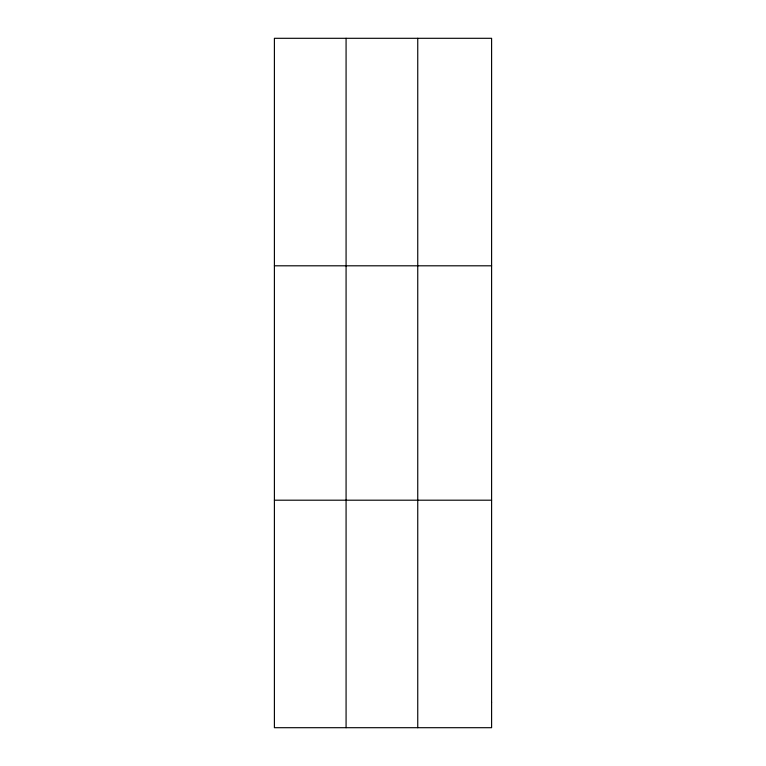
<?xml version="1.0" encoding="UTF-8"?>
<svg xmlns="http://www.w3.org/2000/svg" width="766" height="766" viewBox="0 0 766 766"><rect width="100%" height="100%" fill="white"/><g stroke="black" fill="none" stroke-linecap="round" stroke-linejoin="round"><path stroke-width="1.15" d="M346.079 38.3L346.079 727.7M417.748 38.3L417.748 727.7M274.4 265.802L491.6 265.802M274.4 500.198L491.6 500.198M491.6 702.422L491.6 727.7L274.4 727.7L274.4 38.3L491.6 38.3L491.6 702.422"/></g></svg>
